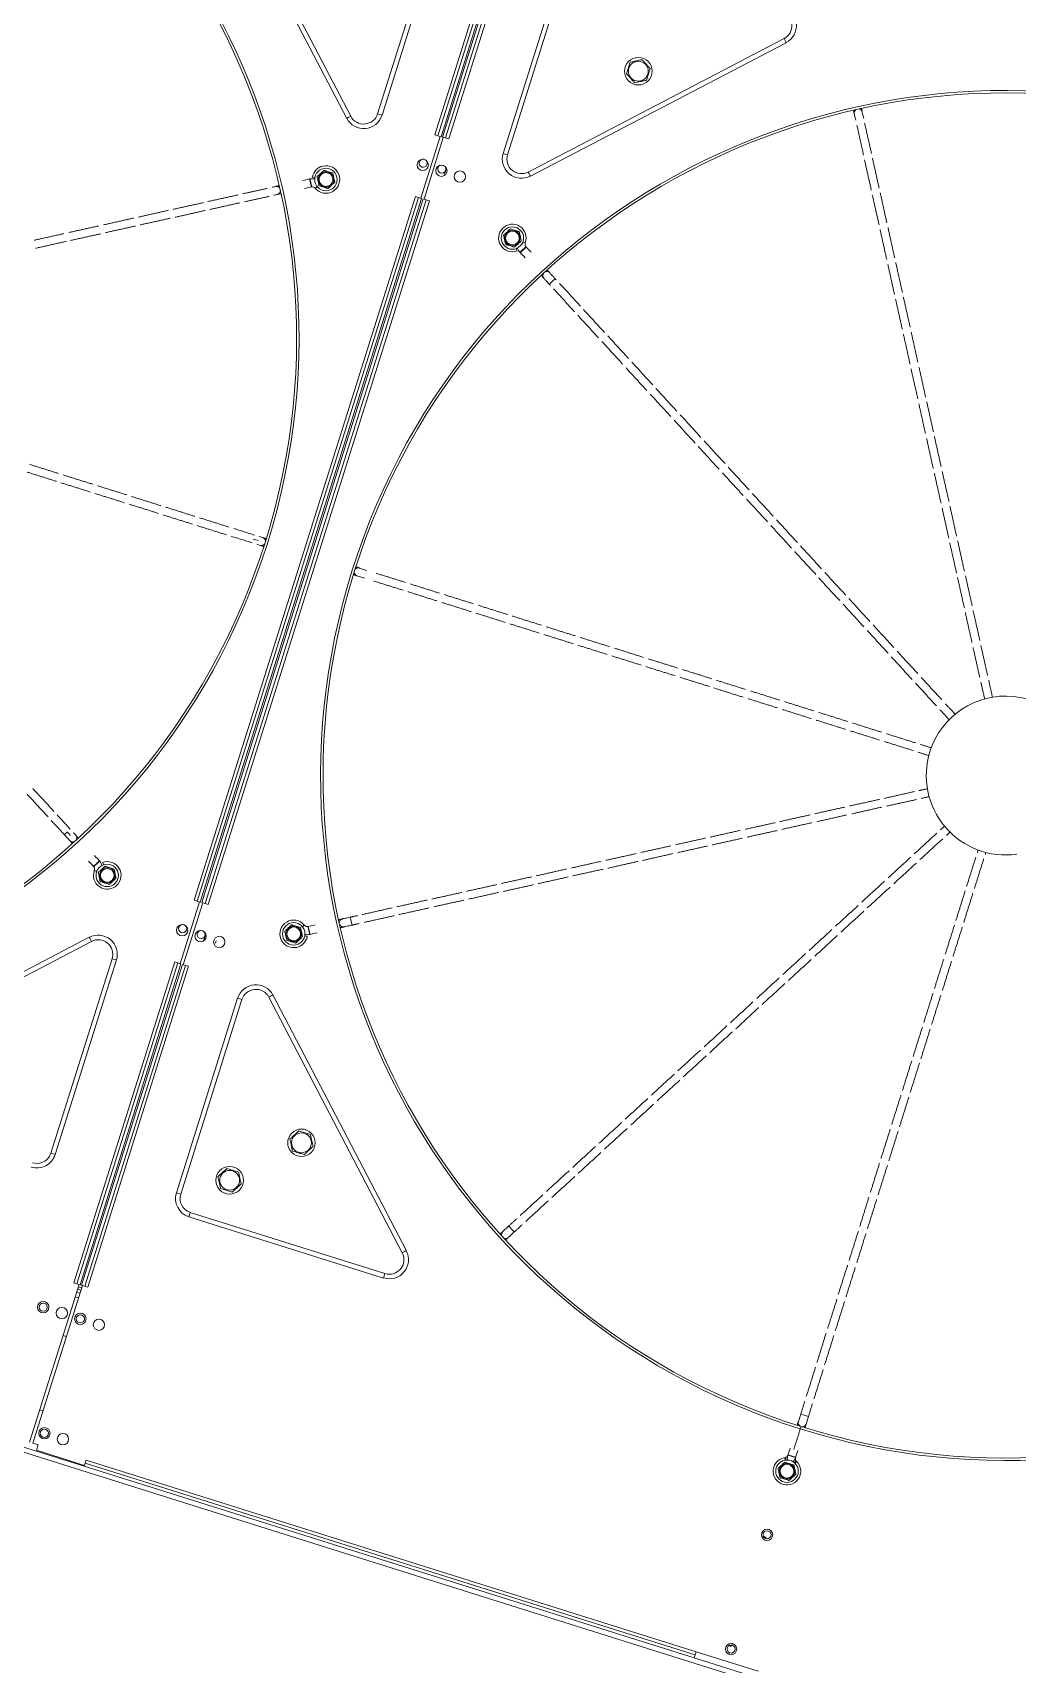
# Model space of a CAD drawing. Header units: metres. Extents: x -17822 to 152406, y -4219 to 19791.
# Drawn here: x 116943.5 to 117004.2, y 6315.5 to 6416.1 of the extents above; entities that cross this region are included whole.
import ezdxf

# ---------------------------------------------------------------- set-up
doc = ezdxf.new("R2010")
doc.units = ezdxf.units.M
doc.header["$LTSCALE"] = 100
doc.header["$MEASUREMENT"] = 0
doc.layers.get('0').update_dxf_attribs({"color": 9, "lineweight": 9})
doc.layers.add('Chiller', color=32, linetype='Continuous', lineweight=9)

# ---------------------------------------------------------------- blocks, each defined once
blk = doc.blocks.new('Chiller')
at = {"layer": 'Chiller', "linetype": 'Continuous'}
for p, q in [((361.25, -2.08), (354.97, -22.07)), ((361.44, -2.14), (355.16, -22.13)), ((361.63, -2.2), (355.35, -22.19)), ((355.44, -22.22), (361.73, -2.23)), ((355.63, -22.27), (361.92, -2.29)), ((355.83, -22.33), (362.11, -2.35)), ((349.53, -21.06), (341.3, -5.28)), ((341.55, -5.15), (349.78, -20.93)), ((351.44, -20.78), (355.21, -8.78)), ((355.48, -8.86), (351.71, -20.87)), ((359.18, -23.22), (362.96, -11.21)), ((359.45, -23.3), (363.23, -11.3)), ((376.51, -16.14), (360.73, -24.37)), ((376.64, -16.39), (360.86, -24.62)), ((351.44, -20.78), (351.71, -20.87)), ((354.97, -22.07), (355.16, -22.13)), ((355.16, -22.13), (355.35, -22.19)), ((73.81, -22.94), (587.43, -184.4)), ((354.1, -25.98), (355.3, -22.17)), ((354.3, -26.05), (355.49, -22.23)), ((355.63, -22.27), (355.44, -22.22)), ((355.83, -22.33), (355.63, -22.27)), ((355.64, -24.27), (355.68, -24.13)), ((359.45, -23.3), (359.18, -23.22)), ((355.53, -24.6), (355.64, -24.27)), ((353.77, -25.88), (340.12, -69.29)), ((353.96, -25.94), (340.31, -69.35)), ((354.15, -26), (340.5, -69.41)), ((340.6, -69.44), (354.24, -26.03)), ((340.79, -69.5), (354.44, -26.09)), ((340.98, -69.56), (354.63, -26.15)), ((347.6, -25.37), (347.72, -25.27)), ((353.96, -25.94), (353.77, -25.88)), ((353.96, -25.94), (354.15, -26)), ((354.44, -26.09), (354.24, -26.03)), ((354.44, -26.09), (354.63, -26.15)), ((343.92, -47.05), (343.77, -47.01)), ((343.92, -47.05), (344.06, -47.1)), ((344.13, -46.86), (344.35, -46.92)), ((344.2, -47.4), (343.98, -47.33)), ((350.63, -49.42), (350.16, -49.28)), ((350.31, -48.8), (350.78, -48.95)), ((339.25, -73.21), (340.45, -69.39)), ((339.45, -73.27), (340.65, -69.45)), ((340.12, -69.29), (340.31, -69.35)), ((340.31, -69.35), (340.5, -69.41)), ((340.79, -69.5), (340.6, -69.44)), ((340.98, -69.56), (340.79, -69.5)), ((340.79, -71.49), (340.84, -71.35)), ((317.87, -79.81), (333.65, -71.58)), ((318, -80.06), (333.78, -71.83)), ((340.69, -71.82), (340.79, -71.49)), ((341.48, -71.8), (341.43, -71.95)), ((335.06, -72.9), (331.28, -84.9)), ((335.33, -72.98), (331.55, -84.99)), ((338.92, -73.1), (332.7, -92.9)), ((339.11, -73.16), (332.89, -92.96)), ((339.3, -73.22), (333.08, -93.02)), ((333.18, -93.05), (339.4, -73.25)), ((333.37, -93.11), (339.59, -73.31)), ((333.56, -93.17), (339.78, -73.37)), ((335.06, -72.9), (335.33, -72.98)), ((339.11, -73.16), (338.92, -73.1)), ((339.11, -73.16), (339.3, -73.22)), ((339.4, -73.25), (339.59, -73.31)), ((339.59, -73.31), (339.78, -73.37)), ((339.03, -87.34), (342.8, -75.33)), ((343.07, -75.42), (339.3, -87.42)), ((343.07, -75.42), (342.8, -75.33)), ((352.96, -91.05), (344.73, -75.27)), ((344.98, -75.14), (353.21, -90.92)), ((331.28, -84.9), (331.55, -84.99)), ((339.3, -87.42), (339.03, -87.34)), ((339.8, -88.82), (339.88, -88.55)), ((339.88, -88.55), (351.89, -92.33)), ((351.81, -92.6), (339.8, -88.82)), ((351.81, -92.6), (351.89, -92.33)), ((329.97, -102.73), (333.03, -93)), ((330.17, -102.79), (333.23, -93.06)), ((332.7, -92.9), (332.89, -92.96)), ((332.88, -93.48), (333.08, -93.54)), ((332.89, -92.96), (333.08, -93.02)), ((333.14, -93.35), (332.94, -93.29)), ((333.18, -93.21), (332.99, -93.14)), ((333.18, -93.05), (333.08, -93.02)), ((333.37, -93.11), (333.18, -93.05)), ((333.56, -93.17), (333.37, -93.11)), ((332.79, -93.76), (332.99, -93.83)), ((332.04, -96.15), (332.24, -96.21)), ((330.6, -100.73), (330.8, -100.79)), ((377.39, -101.46), (377.54, -100.99)), ((377.54, -100.99), (378.02, -101.14)), ((378.02, -101.14), (377.87, -101.61)), ((326.56, -102.08), (333.34, -104.21)), ((377.28, -102.64), (377.24, -102.78)), ((377.28, -102.64), (377.29, -102.6)), ((377.34, -102.46), (377.29, -102.6)), ((377.34, -102.46), (377.35, -102.41)), ((377.4, -102.27), (377.35, -102.41)), ((377.4, -102.27), (377.41, -102.23)), ((377.45, -102.09), (377.41, -102.23)), ((377.45, -102.09), (377.47, -102.04)), ((377.51, -101.9), (377.47, -102.04)), ((377.51, -101.9), (377.56, -101.76)), ((330.5, -102.9), (330.17, -102.79)), ((330.4, -103.23), (330.5, -102.9)), ((330.4, -103.23), (333.35, -104.16)), ((376.88, -103.09), (376.74, -103.53)), ((376.74, -103.53), (376.88, -103.09)), ((377.22, -103.66), (376.74, -103.51)), ((376.74, -103.51), (377.22, -103.66)), ((377.21, -103.68), (376.74, -103.53)), ((376.74, -103.53), (377.21, -103.68)), ((377.16, -103.02), (377.11, -103.17)), ((377.16, -103.02), (377.18, -102.97)), ((377.22, -102.83), (377.18, -102.97)), ((377.21, -103.68), (377.35, -103.24)), ((377.35, -103.24), (377.21, -103.68)), ((377.22, -102.83), (377.24, -102.78)), ((333.34, -104.21), (333.4, -104.02)), ((370.97, -116.04), (333.34, -104.21)), ((333.46, -103.83), (333.4, -104.02)), ((371.03, -115.85), (333.4, -104.02)), ((333.46, -103.83), (371.09, -115.66)), ((371.09, -115.66), (371.03, -115.85)), ((374.91, -116.86), (371.09, -115.66)), ((370.97, -116.04), (371.03, -115.85)), ((370.97, -116.04), (374.79, -117.24))]:
    blk.add_line(p, q, dxfattribs=at)
at = {"layer": 'Chiller', "linetype": 'Continuous', "flags": 128}
for points in [[(376.64, -16.39), (376.63, -16.37), (376.62, -16.35), (376.6, -16.32), (376.59, -16.29), (376.57, -16.26), (376.55, -16.22), (376.53, -16.18), (376.51, -16.14)], [(349.78, -20.93), (349.74, -20.95), (349.7, -20.97), (349.66, -20.99), (349.63, -21.01), (349.6, -21.03), (349.57, -21.04), (349.55, -21.05), (349.53, -21.06)], [(380.93, -21.18), (380.93, -21.17), (380.91, -21.09), (380.89, -21.01), (380.88, -20.94), (380.86, -20.88), (380.85, -20.84), (380.85, -20.8), (380.84, -20.78)], [(381.33, -20.67), (381.33, -20.69), (381.34, -20.73), (381.35, -20.78), (381.37, -20.84), (381.38, -20.91), (381.4, -20.98), (381.42, -21.06), (381.42, -21.07)], [(346.81, -24.89), (346.92, -24.87), (347.09, -24.83), (347.26, -24.79)], [(347.35, -25.28), (347.34, -25.27), (347.33, -25.21), (347.31, -25.13), (347.29, -25.04), (347.27, -24.95), (347.26, -24.87), (347.24, -24.82), (347.24, -24.8)], [(347.37, -25.28), (347.36, -25.26), (347.35, -25.21), (347.33, -25.13), (347.31, -25.04), (347.29, -24.94), (347.27, -24.86), (347.26, -24.81), (347.26, -24.79), (347.26, -24.79)], [(347.41, -24.67), (347.43, -24.68), (347.49, -24.69), (347.57, -24.7), (347.57, -24.7)], [(360.73, -24.37), (360.75, -24.41), (360.77, -24.45), (360.79, -24.49), (360.81, -24.52), (360.82, -24.56), (360.84, -24.58), (360.85, -24.6), (360.86, -24.62)], [(344.93, -25.31), (344.97, -25.3), (345.03, -25.29), (345.08, -25.28), (345.11, -25.27), (345.13, -25.27)], [(345.24, -25.75), (345.22, -25.76), (345.18, -25.77), (345.14, -25.78), (345.07, -25.79), (345.03, -25.8)], [(347.37, -25.28), (347.2, -25.32), (347.03, -25.36), (346.92, -25.38)], [(360.59, -28.98), (360.57, -29), (360.53, -29.03), (360.47, -29.09), (360.4, -29.15), (360.33, -29.22), (360.27, -29.27), (360.23, -29.31), (360.22, -29.32), (360.22, -29.32)], [(360.6, -29), (360.59, -29.01), (360.55, -29.05), (360.49, -29.1), (360.42, -29.17), (360.35, -29.23), (360.29, -29.29), (360.25, -29.32), (360.23, -29.33), (360.23, -29.33)], [(360.55, -28.74), (360.53, -28.73), (360.48, -28.71), (360.41, -28.69), (360.4, -28.69)], [(360.59, -28.98), (360.7, -29.11), (360.82, -29.23), (360.9, -29.32)], [(360.53, -29.66), (360.45, -29.57), (360.34, -29.45), (360.22, -29.32)], [(362.02, -31.29), (361.96, -31.22), (361.91, -31.16), (361.85, -31.1), (361.81, -31.05), (361.76, -31.01), (361.73, -30.97), (361.71, -30.94), (361.69, -30.92)], [(362.39, -30.95), (362.38, -30.96), (362.34, -31), (362.28, -31.05), (362.21, -31.12), (362.14, -31.18), (362.08, -31.24), (362.04, -31.27), (362.02, -31.29), (362.02, -31.29)], [(362.06, -30.59), (362.07, -30.6), (362.1, -30.63), (362.13, -30.67), (362.17, -30.71), (362.22, -30.77), (362.28, -30.82), (362.33, -30.89), (362.39, -30.95)], [(332.12, -65.25), (332.13, -65.24), (332.17, -65.2), (332.23, -65.15), (332.3, -65.08)], [(332.45, -65.61), (332.43, -65.6), (332.41, -65.57), (332.38, -65.53), (332.33, -65.49), (332.29, -65.44), (332.23, -65.38), (332.18, -65.32), (332.12, -65.25)], [(332.39, -65.18), (332.35, -65.14), (332.32, -65.1), (332.29, -65.08), (332.29, -65.07)], [(332.49, -65.29), (332.48, -65.28), (332.46, -65.26), (332.43, -65.22), (332.39, -65.18)], [(332.67, -65.12), (332.7, -65.15), (332.74, -65.2), (332.78, -65.23), (332.8, -65.26), (332.82, -65.28)], [(333.92, -67.22), (333.8, -67.09), (333.69, -66.97), (333.61, -66.88)], [(333.91, -67.2), (333.92, -67.19), (333.96, -67.15), (334.02, -67.1), (334.09, -67.04), (334.16, -66.97), (334.22, -66.92), (334.26, -66.88), (334.28, -66.87)], [(333.92, -67.22), (333.94, -67.21), (333.98, -67.17), (334.04, -67.11), (334.11, -67.05), (334.18, -66.98), (334.24, -66.93), (334.28, -66.89), (334.29, -66.88), (334.29, -66.88)], [(333.98, -66.54), (334.06, -66.63), (334.17, -66.75), (334.29, -66.88)], [(334.47, -66.96), (334.48, -66.97), (334.5, -67.03), (334.52, -67.1), (334.52, -67.1)], [(333.96, -67.46), (333.98, -67.47), (334.03, -67.49), (334.1, -67.51), (334.11, -67.52)], [(349.27, -70.45), (349.29, -70.44), (349.32, -70.43), (349.37, -70.42), (349.43, -70.41), (349.5, -70.39), (349.58, -70.38), (349.66, -70.36), (349.75, -70.34)], [(349.75, -70.34), (349.75, -70.36), (349.76, -70.41), (349.78, -70.49), (349.8, -70.58), (349.82, -70.68), (349.84, -70.76), (349.85, -70.81), (349.86, -70.83), (349.86, -70.83)], [(347.14, -70.92), (347.31, -70.88), (347.48, -70.85), (347.59, -70.82)], [(347.14, -70.92), (347.15, -70.94), (347.16, -70.99), (347.18, -71.07), (347.2, -71.16), (347.22, -71.26), (347.23, -71.34), (347.25, -71.39), (347.25, -71.41), (347.25, -71.41)], [(347.16, -70.92), (347.16, -70.93), (347.18, -70.99), (347.19, -71.07), (347.21, -71.16), (347.24, -71.25), (347.25, -71.33), (347.26, -71.39), (347.27, -71.4)], [(347.7, -71.31), (347.58, -71.33), (347.42, -71.37), (347.25, -71.41)], [(349.86, -70.83), (349.77, -70.85), (349.69, -70.87), (349.61, -70.88), (349.54, -70.9), (349.48, -70.91), (349.43, -70.92), (349.4, -70.93), (349.38, -70.94)], [(333.78, -71.83), (333.76, -71.79), (333.74, -71.75), (333.72, -71.71), (333.7, -71.68), (333.69, -71.65), (333.67, -71.62), (333.66, -71.6), (333.65, -71.58)], [(347.09, -71.53), (347.08, -71.52), (347.02, -71.51), (346.94, -71.5), (346.94, -71.5)], [(344.73, -75.27), (344.77, -75.25), (344.81, -75.23), (344.84, -75.21), (344.88, -75.19), (344.91, -75.17), (344.94, -75.16), (344.96, -75.15), (344.98, -75.14)], [(359.17, -89.73), (359.18, -89.71), (359.21, -89.69), (359.25, -89.65), (359.29, -89.61), (359.35, -89.56), (359.4, -89.51), (359.47, -89.45), (359.53, -89.39)], [(359.87, -89.76), (359.85, -89.75), (359.82, -89.71), (359.76, -89.65), (359.7, -89.58), (359.63, -89.51), (359.58, -89.45), (359.54, -89.41), (359.53, -89.39), (359.53, -89.39)], [(359.87, -89.76), (359.8, -89.82), (359.74, -89.88), (359.68, -89.93), (359.63, -89.98), (359.59, -90.02), (359.55, -90.05), (359.52, -90.08), (359.5, -90.09)], [(353.21, -90.92), (353.19, -90.93), (353.17, -90.94), (353.14, -90.95), (353.11, -90.97), (353.08, -90.99), (353.04, -91.01), (353, -91.03), (352.96, -91.05)], [(376.55, -103.69), (376.55, -103.7), (376.56, -103.76), (376.57, -103.84), (376.57, -103.84)]]:
    blk.add_lwpolyline(points, dxfattribs=at)
at = {"layer": 'Chiller', "linetype": 'Continuous'}
for centre, radius in [((367.52, -18.15), 0.85), ((367.52, -18.15), 0.612), ((348.25, -24.83), 0.693), ((354.22, -23.93), 0.35), ((355.37, -24.29), 0.35), ((355.4, -24.19), 0.25), ((348.25, -24.83), 0.477), ((348.25, -24.83), 0.425), ((356.51, -24.65), 0.35), ((356.51, -24.65), 0.35), ((359.75, -28.44), 0.693), ((359.75, -28.44), 0.477), ((359.75, -28.44), 0.425), ((334.76, -67.76), 0.693), ((334.76, -67.76), 0.477), ((334.76, -67.76), 0.425), ((339.38, -71.15), 0.35), ((339.41, -71.05), 0.25), ((340.52, -71.51), 0.35), ((340.55, -71.41), 0.25), ((346.26, -71.37), 0.693), ((346.26, -71.37), 0.477), ((346.26, -71.37), 0.425), ((341.67, -71.87), 0.35), ((341.67, -71.87), 0.35), ((346.74, -84.26), 0.85), ((346.74, -84.26), 0.612), ((342.31, -86.57), 0.85), ((342.31, -86.57), 0.612), ((330.81, -94.4), 0.35), ((330.81, -94.4), 0.25), ((331.96, -94.76), 0.35), ((333.1, -95.12), 0.35), ((333.1, -95.12), 0.25), ((334.25, -95.48), 0.35), ((330.88, -102.18), 0.35), ((330.88, -102.18), 0.25), ((332.03, -102.54), 0.35), ((376.69, -104.52), 0.693), ((376.69, -104.52), 0.693), ((376.69, -104.52), 0.477), ((376.69, -104.52), 0.477), ((376.69, -104.52), 0.425), ((376.69, -104.52), 0.425), ((375.46, -108.44), 0.35), ((375.46, -108.44), 0.25), ((373.24, -115.49), 0.35), ((373.24, -115.49), 0.25)]:
    blk.add_circle(centre, radius, dxfattribs=at)
for centre, radius, start, end in [((304.33, -34.61), 42.25, 252.5493, 72.5493), ((304.33, -34.61), 42.1, 252.5493, 72.5493), ((376.09, -15.34), 0.9, 297.5493, 72.5493), ((376.09, -15.34), 1.18, 297.5493, 72.5493), ((390.18, -61.6), 42.25, 72.5493, 252.5493), ((390.18, -61.6), 42.1, 72.5493, 252.5493), ((350.58, -20.51), 1.18, 207.5493, 342.5493), ((350.58, -20.51), 0.9, 207.5493, 342.5493), ((381.08, -20.72), 0.246, 124.7111, 192.3423), ((381.09, -20.72), 0.246, 12.7828, 80.372), ((390.18, -61.6), 42.25, 252.5493, 72.5493), ((390.18, -61.6), 42.1, 252.5493, 72.5493), ((348.25, -24.83), 0.85, 102.5493, 169.5849), ((348.25, -24.83), 0.85, 219.5849, 102.5493), ((354.25, -23.83), 0.25, 162.5493, 65.7516), ((354.25, -23.83), 0.25, 79.3456, 162.5493), ((360.31, -23.57), 1.18, 162.5493, 297.5493), ((360.31, -23.57), 0.9, 162.5493, 297.5493), ((347.4, -25.53), 0.75, 78.0285, 102.5493), ((345.19, -25.51), 0.247, 27.1522, 102.1873), ((345.19, -25.51), 0.247, 282.9019, 357.96), ((347.4, -25.53), 0.25, 39.5849, 102.5493), ((359.75, -28.44), 0.85, 339.5849, 289.5849), ((291.82, -53.43), 72.38, 19.5208, 19.6451), ((360.78, -28.83), 0.75, 198.0321, 222.5493), ((360.78, -28.83), 0.25, 159.5849, 222.5493), ((361.87, -30.76), 0.247, 147.1283, 222.2069), ((361.88, -30.75), 0.247, 42.8921, 117.9654), ((344.27, -47.16), 0.246, 4.7137, 72.3284), ((344.27, -47.17), 0.246, 252.7701, 320.3849), ((350.24, -49.04), 0.246, 184.7216, 252.3205), ((350.24, -49.03), 0.246, 72.778, 140.3769), ((390.18, -61.6), 4.9, 288.3885, 162.5493), ((390.18, -61.6), 4.9, 162.5493, 277.9493), ((332.63, -65.44), 0.247, 327.1381, 42.1975), ((332.63, -65.45), 0.247, 222.9096, 297.9468), ((334.76, -67.76), 0.85, 159.5849, 109.5849), ((333.72, -67.37), 0.25, 339.5849, 42.5493), ((333.72, -67.37), 0.75, 18.0321, 42.5493), ((349.32, -70.69), 0.247, 102.8908, 177.9707), ((334.2, -72.63), 1.18, 342.5493, 117.5493), ((346.26, -71.37), 0.85, 39.5849, 282.5493), ((307.53, -23.33), 61.71, 309.52, 309.6658), ((347.11, -70.67), 0.25, 219.5849, 282.5493), ((347.11, -70.67), 0.75, 258.0292, 282.5493), ((349.32, -70.69), 0.247, 207.1326, 282.208), ((334.2, -72.63), 0.9, 342.5493, 117.5493), ((346.26, -71.37), 0.85, 282.5493, 349.5849), ((343.93, -75.69), 1.18, 27.5493, 162.5493), ((343.93, -75.69), 0.9, 27.5493, 162.5493), ((330.42, -84.63), 1.18, 252.5493, 342.5493), ((330.42, -84.63), 0.9, 252.5493, 342.5493), ((340.15, -87.69), 1.18, 162.5493, 252.5493), ((340.15, -87.69), 0.9, 162.5493, 252.5493), ((359.33, -89.91), 0.246, 132.7563, 200.3874), ((359.34, -89.91), 0.246, 244.7246, 312.3176), ((352.16, -91.47), 1.18, 252.5493, 27.5493), ((352.16, -91.47), 0.9, 252.5493, 27.5493), ((377.63, -101.53), 0.247, 162.9068, 237.9515), ((377.63, -101.53), 0.247, 267.1589, 342.1799), ((376.69, -104.52), 0.85, 95.5136, 162.5493), ((376.51, -103.44), 0.25, 279.5849, 342.5493), ((425.93, -98.99), 49.55, 185.4289, 185.6104), ((377.46, -103.74), 0.75, 162.5493, 187.0634), ((376.51, -103.44), 0.75, 318.0278, 342.5493), ((377.46, -103.74), 0.25, 162.5493, 225.5136), ((376.69, -104.52), 0.85, 162.5493, 45.5136), ((339.47, -71.81), 49.55, 319.4881, 319.6696), ((413.91, -139.99), 51.4, 135.4356, 135.6106), ((375.12, -108.85), 0.35, 28.9428, 72.5528), ((373.2, -114.96), 0.35, 252.5488, 296.1526)]:
    blk.add_arc(centre, radius, start, end, dxfattribs=at)
for points, knots in [([(366.79, -18.31), (366.81, -18.23), (366.88, -18.02), (366.96, -17.78), (367, -17.63), (367.01, -17.6)], [0, 0, 0, 0, 0.36368, 0.867857, 1, 1, 1, 1]), ([(367.01, -17.6), (367.08, -17.58), (367.2, -17.56), (367.45, -17.5), (367.63, -17.46), (367.75, -17.44)], [0, 0, 0, 0, 0.264847, 0.53549, 1, 1, 1, 1]), ([(367.75, -17.44), (367.79, -17.48), (367.88, -17.58), (368.05, -17.77), (368.17, -17.9), (368.25, -17.99)], [0, 0, 0, 0, 0.264861, 0.535465, 1, 1, 1, 1]), ([(368.25, -17.99), (368.24, -18.02), (368.2, -18.17), (368.12, -18.41), (368.05, -18.62), (368.03, -18.7)], [0, 0, 0, 0, 0.132143, 0.63632, 1, 1, 1, 1]), ([(367.3, -18.87), (367.25, -18.82), (367.16, -18.72), (366.99, -18.53), (366.87, -18.4), (366.79, -18.31)], [0, 0, 0, 0, 0.264847, 0.53549, 1, 1, 1, 1]), ([(368.03, -18.7), (367.96, -18.72), (367.84, -18.75), (367.59, -18.8), (367.41, -18.84), (367.3, -18.87)], [0, 0, 0, 0, 0.264861, 0.535465, 1, 1, 1, 1]), ([(348.12, -24.26), (348.11, -24.28), (348.07, -24.32), (347.99, -24.39), (347.89, -24.48), (347.79, -24.58), (347.72, -24.63), (347.7, -24.65)], [0, 0, 0, 0, 0.111314, 0.32527, 0.540883, 0.820939, 1, 1, 1, 1]), ([(347.7, -24.65), (347.7, -24.67), (347.72, -24.73), (347.74, -24.84), (347.77, -24.97), (347.8, -25.1), (347.82, -25.19), (347.82, -25.22)], [0, 0, 0, 0, 0.111314, 0.32527, 0.540888, 0.820939, 1, 1, 1, 1]), ([(348.68, -24.44), (348.67, -24.43), (348.63, -24.42), (348.53, -24.39), (348.38, -24.34), (348.24, -24.3), (348.15, -24.27), (348.13, -24.27), (348.12, -24.26)], [0, 0, 0, 0, 0.0615681, 0.2437281, 0.5002132, 0.8697422, 0.9815728, 1, 1, 1, 1]), ([(348.38, -25.39), (348.39, -25.38), (348.43, -25.34), (348.51, -25.27), (348.61, -25.17), (348.71, -25.08), (348.78, -25.02), (348.8, -25)], [0, 0, 0, 0, 0.111318, 0.32527, 0.540888, 0.820939, 1, 1, 1, 1]), ([(348.8, -25), (348.8, -24.98), (348.78, -24.93), (348.76, -24.82), (348.73, -24.68), (348.7, -24.55), (348.68, -24.47), (348.68, -24.44)], [0, 0, 0, 0, 0.111318, 0.325274, 0.540888, 0.820939, 1, 1, 1, 1]), ([(347.82, -25.22), (347.84, -25.22), (347.88, -25.23), (347.97, -25.26), (348.12, -25.31), (348.26, -25.36), (348.35, -25.38), (348.37, -25.39), (348.38, -25.39)], [0, 0, 0, 0, 0.0615681, 0.2437281, 0.5002132, 0.8697422, 0.9815728, 1, 1, 1, 1]), ([(359.63, -27.88), (359.61, -27.89), (359.57, -27.93), (359.49, -28.01), (359.39, -28.1), (359.29, -28.19), (359.23, -28.25), (359.2, -28.27)], [0, 0, 0, 0, 0.111314, 0.32527, 0.540883, 0.820939, 1, 1, 1, 1]), ([(360.18, -28.05), (360.16, -28.05), (360.1, -28.03), (360, -28), (359.87, -27.96), (359.74, -27.92), (359.66, -27.89), (359.63, -27.88)], [0, 0, 0, 0, 0.111362, 0.325305, 0.54091, 0.820973, 1, 1, 1, 1]), ([(360.3, -28.62), (360.3, -28.61), (360.29, -28.57), (360.27, -28.47), (360.24, -28.31), (360.2, -28.17), (360.18, -28.08), (360.18, -28.06), (360.18, -28.05)], [0, 0, 0, 0, 0.061569, 0.2437139, 0.5002141, 0.8697384, 0.9815609, 1, 1, 1, 1]), ([(359.2, -28.27), (359.2, -28.28), (359.21, -28.32), (359.24, -28.42), (359.27, -28.57), (359.3, -28.72), (359.32, -28.81), (359.33, -28.83), (359.33, -28.83)], [0, 0, 0, 0, 0.061533, 0.243717, 0.500216, 0.869735, 0.981561, 1, 1, 1, 1]), ([(359.33, -28.83), (359.35, -28.84), (359.4, -28.86), (359.51, -28.89), (359.64, -28.93), (359.77, -28.97), (359.85, -29), (359.88, -29.01)], [0, 0, 0, 0, 0.1112877, 0.3252305, 0.5408352, 0.8208977, 1, 1, 1, 1]), ([(359.88, -29.01), (359.89, -28.99), (359.94, -28.95), (360.02, -28.88), (360.12, -28.79), (360.22, -28.7), (360.28, -28.64), (360.3, -28.62)], [0, 0, 0, 0, 0.1113186, 0.3252305, 0.5408487, 0.8209009, 1, 1, 1, 1]), ([(334.63, -67.19), (334.62, -67.21), (334.57, -67.25), (334.49, -67.32), (334.39, -67.41), (334.29, -67.5), (334.23, -67.56), (334.2, -67.58)], [0, 0, 0, 0, 0.111318, 0.325274, 0.540888, 0.820939, 1, 1, 1, 1]), ([(335.18, -67.37), (335.16, -67.36), (335.11, -67.34), (335, -67.31), (334.87, -67.27), (334.74, -67.23), (334.66, -67.2), (334.63, -67.19)], [0, 0, 0, 0, 0.111362, 0.325227, 0.540913, 0.820897, 1, 1, 1, 1]), ([(335.31, -67.93), (335.3, -67.92), (335.29, -67.88), (335.27, -67.78), (335.24, -67.63), (335.21, -67.48), (335.19, -67.39), (335.18, -67.37), (335.18, -67.37)], [0, 0, 0, 0, 0.061533, 0.243712, 0.500216, 0.869735, 0.981557, 1, 1, 1, 1]), ([(334.2, -67.58), (334.21, -67.59), (334.22, -67.64), (334.24, -67.73), (334.27, -67.89), (334.3, -68.03), (334.32, -68.12), (334.33, -68.14), (334.33, -68.15)], [0, 0, 0, 0, 0.061533, 0.243712, 0.500216, 0.869734, 0.981565, 1, 1, 1, 1]), ([(334.33, -68.15), (334.35, -68.15), (334.4, -68.17), (334.51, -68.2), (334.64, -68.24), (334.77, -68.29), (334.85, -68.31), (334.88, -68.32)], [0, 0, 0, 0, 0.1112877, 0.3252305, 0.5408352, 0.8208977, 1, 1, 1, 1]), ([(334.88, -68.32), (334.9, -68.31), (334.94, -68.27), (335.02, -68.19), (335.12, -68.1), (335.22, -68.01), (335.28, -67.95), (335.31, -67.93)], [0, 0, 0, 0, 0.111318, 0.325265, 0.540888, 0.820939, 1, 1, 1, 1]), ([(346.13, -70.81), (346.12, -70.82), (346.08, -70.86), (346, -70.94), (345.89, -71.03), (345.79, -71.12), (345.73, -71.18), (345.71, -71.2)], [0, 0, 0, 0, 0.111318, 0.325274, 0.540888, 0.820939, 1, 1, 1, 1]), ([(345.71, -71.2), (345.71, -71.22), (345.72, -71.28), (345.75, -71.38), (345.78, -71.52), (345.81, -71.65), (345.83, -71.73), (345.83, -71.76)], [0, 0, 0, 0, 0.111319, 0.325235, 0.540889, 0.820901, 1, 1, 1, 1]), ([(346.68, -70.98), (346.67, -70.98), (346.63, -70.97), (346.54, -70.94), (346.39, -70.89), (346.25, -70.85), (346.16, -70.82), (346.14, -70.81), (346.13, -70.81)], [0, 0, 0, 0, 0.0615681, 0.2437281, 0.5002132, 0.8697422, 0.9815728, 1, 1, 1, 1]), ([(346.81, -71.55), (346.8, -71.53), (346.79, -71.47), (346.77, -71.36), (346.74, -71.23), (346.71, -71.1), (346.69, -71.01), (346.68, -70.98)], [0, 0, 0, 0, 0.111356, 0.325272, 0.540886, 0.820939, 1, 1, 1, 1]), ([(345.83, -71.76), (345.84, -71.77), (345.88, -71.78), (345.98, -71.81), (346.13, -71.86), (346.27, -71.9), (346.36, -71.93), (346.38, -71.94), (346.38, -71.94)], [0, 0, 0, 0, 0.061496, 0.243656, 0.500221, 0.869749, 0.981504, 1, 1, 1, 1]), ([(346.38, -71.94), (346.4, -71.92), (346.44, -71.88), (346.52, -71.81), (346.62, -71.72), (346.72, -71.63), (346.78, -71.57), (346.81, -71.55)], [0, 0, 0, 0, 0.111319, 0.325226, 0.540849, 0.820901, 1, 1, 1, 1]), ([(346.02, -84.03), (346.07, -83.99), (346.17, -83.9), (346.36, -83.73), (346.49, -83.6), (346.58, -83.53)], [0, 0, 0, 0, 0.264878, 0.535454, 1, 1, 1, 1]), ([(346.58, -83.53), (346.61, -83.54), (346.76, -83.58), (347, -83.66), (347.21, -83.72), (347.29, -83.75)], [0, 0, 0, 0, 0.1321493, 0.636286, 1, 1, 1, 1]), ([(346.19, -84.77), (346.17, -84.7), (346.14, -84.57), (346.09, -84.32), (346.05, -84.15), (346.02, -84.03)], [0, 0, 0, 0, 0.264878, 0.535454, 1, 1, 1, 1]), ([(347.46, -84.48), (347.41, -84.53), (347.31, -84.62), (347.12, -84.79), (346.99, -84.91), (346.9, -84.99)], [0, 0, 0, 0, 0.264862, 0.535477, 1, 1, 1, 1]), ([(347.29, -83.75), (347.31, -83.81), (347.33, -83.94), (347.39, -84.19), (347.43, -84.37), (347.46, -84.48)], [0, 0, 0, 0, 0.264862, 0.535477, 1, 1, 1, 1]), ([(346.9, -84.99), (346.82, -84.96), (346.61, -84.9), (346.37, -84.82), (346.22, -84.78), (346.19, -84.77)], [0, 0, 0, 0, 0.363714, 0.867851, 1, 1, 1, 1]), ([(341.59, -86.35), (341.64, -86.3), (341.73, -86.21), (341.92, -86.04), (342.06, -85.92), (342.14, -85.84)], [0, 0, 0, 0, 0.2648571, 0.5354742, 1, 1, 1, 1]), ([(341.75, -87.08), (341.74, -87.01), (341.71, -86.89), (341.65, -86.64), (341.62, -86.46), (341.59, -86.35)], [0, 0, 0, 0, 0.264855, 0.535471, 1, 1, 1, 1]), ([(342.14, -85.84), (342.23, -85.87), (342.43, -85.93), (342.68, -86.01), (342.83, -86.05), (342.86, -86.06)], [0, 0, 0, 0, 0.363714, 0.867851, 1, 1, 1, 1]), ([(342.86, -86.06), (342.87, -86.13), (342.9, -86.26), (342.96, -86.5), (343, -86.68), (343.02, -86.8)], [0, 0, 0, 0, 0.2648796, 0.5354574, 1, 1, 1, 1]), ([(342.47, -87.3), (342.44, -87.29), (342.29, -87.25), (342.04, -87.17), (341.84, -87.11), (341.75, -87.08)], [0, 0, 0, 0, 0.1321493, 0.636286, 1, 1, 1, 1]), ([(343.02, -86.8), (342.97, -86.84), (342.88, -86.93), (342.69, -87.1), (342.55, -87.23), (342.47, -87.3)], [0, 0, 0, 0, 0.264884, 0.53546, 1, 1, 1, 1]), ([(376.14, -104.35), (376.15, -104.34), (376.19, -104.3), (376.27, -104.23), (376.38, -104.13), (376.48, -104.04), (376.54, -103.98), (376.56, -103.96)], [0, 0, 0, 0, 0.111318, 0.325274, 0.540888, 0.820939, 1, 1, 1, 1]), ([(376.56, -103.96), (376.55, -103.97), (376.52, -104), (376.45, -104.06), (376.33, -104.17), (376.23, -104.27), (376.16, -104.33), (376.14, -104.35), (376.14, -104.35)], [0, 0, 0, 0, 0.061533, 0.243712, 0.500216, 0.869735, 0.981557, 1, 1, 1, 1]), ([(376.26, -104.91), (376.26, -104.9), (376.25, -104.86), (376.23, -104.77), (376.2, -104.61), (376.16, -104.47), (376.14, -104.38), (376.14, -104.35), (376.14, -104.35)], [0, 0, 0, 0, 0.061533, 0.243721, 0.500216, 0.869734, 0.981565, 1, 1, 1, 1]), ([(376.14, -104.35), (376.14, -104.37), (376.15, -104.43), (376.18, -104.53), (376.21, -104.67), (376.24, -104.8), (376.26, -104.88), (376.26, -104.91)], [0, 0, 0, 0, 0.111318, 0.325265, 0.540888, 0.820939, 1, 1, 1, 1]), ([(376.56, -103.96), (376.58, -103.97), (376.64, -103.98), (376.74, -104.02), (376.87, -104.06), (377, -104.1), (377.08, -104.12), (377.11, -104.13)], [0, 0, 0, 0, 0.1112877, 0.3252305, 0.5408352, 0.8208977, 1, 1, 1, 1]), ([(377.11, -104.13), (377.09, -104.13), (377.04, -104.11), (376.94, -104.08), (376.8, -104.04), (376.67, -104), (376.59, -103.97), (376.56, -103.96)], [0, 0, 0, 0, 0.111362, 0.325305, 0.54091, 0.820973, 1, 1, 1, 1]), ([(377.11, -104.13), (377.12, -104.14), (377.13, -104.19), (377.15, -104.28), (377.18, -104.44), (377.21, -104.58), (377.23, -104.67), (377.24, -104.69), (377.24, -104.7)], [0, 0, 0, 0, 0.061533, 0.243712, 0.500216, 0.869735, 0.981557, 1, 1, 1, 1]), ([(377.24, -104.7), (377.23, -104.68), (377.22, -104.62), (377.2, -104.52), (377.17, -104.38), (377.14, -104.25), (377.12, -104.17), (377.11, -104.13)], [0, 0, 0, 0, 0.111356, 0.325272, 0.540886, 0.820939, 1, 1, 1, 1]), ([(376.81, -105.09), (376.79, -105.08), (376.74, -105.06), (376.64, -105.03), (376.5, -104.99), (376.37, -104.95), (376.29, -104.92), (376.26, -104.91)], [0, 0, 0, 0, 0.111362, 0.325305, 0.54091, 0.820973, 1, 1, 1, 1]), ([(376.26, -104.91), (376.28, -104.92), (376.34, -104.94), (376.44, -104.97), (376.57, -105.01), (376.7, -105.05), (376.78, -105.08), (376.81, -105.09)], [0, 0, 0, 0, 0.1112877, 0.3252305, 0.5408352, 0.8208977, 1, 1, 1, 1]), ([(377.24, -104.7), (377.22, -104.71), (377.18, -104.75), (377.1, -104.82), (377, -104.92), (376.9, -105.01), (376.84, -105.07), (376.81, -105.09)], [0, 0, 0, 0, 0.111356, 0.325264, 0.540886, 0.820939, 1, 1, 1, 1]), ([(376.81, -105.09), (376.82, -105.08), (376.85, -105.05), (376.93, -104.98), (377.04, -104.88), (377.15, -104.78), (377.22, -104.71), (377.24, -104.7), (377.24, -104.7)], [0, 0, 0, 0, 0.061533, 0.243721, 0.500216, 0.869734, 0.981565, 1, 1, 1, 1])]:
    blk.add_open_spline(points, degree=3, knots=knots, dxfattribs=at)
for points in [[(380.84, -20.78), (380.79, -20.56)], [(381.28, -20.45), (381.33, -20.67)], [(381.41, -23.32), (381, -21.47)], [(381.48, -21.36), (381.9, -23.22)], [(381.89, -25.48), (381.47, -23.62)], [(381.96, -23.51), (382.37, -25.36)], [(340.97, -26.19), (342.83, -25.78)], [(343.13, -25.71), (344.63, -25.38)], [(344.74, -25.87), (343.24, -26.2)], [(345.13, -25.27), (345.36, -25.21)], [(345.47, -25.7), (345.24, -25.75)], [(382.37, -27.63), (381.95, -25.77)], [(382.44, -25.65), (382.85, -27.51)], [(336.69, -27.15), (338.54, -26.73)], [(338.83, -26.67), (340.69, -26.26)], [(340.8, -26.74), (338.95, -27.16)], [(342.94, -26.27), (341.09, -26.68)], [(330.25, -28.58), (332.09, -28.17)], [(332.39, -28.1), (334.24, -27.69)], [(334.36, -28.18), (332.5, -28.59)], [(334.53, -27.63), (336.39, -27.21)], [(336.5, -27.7), (334.65, -28.11)], [(338.65, -27.22), (336.79, -27.63)], [(382.84, -29.77), (382.43, -27.92)], [(382.92, -27.8), (383.33, -29.66)], [(332.22, -28.65), (330.35, -29.07)], [(383.32, -31.92), (382.91, -30.07)], [(383.4, -29.96), (383.81, -31.81)], [(361.69, -30.92), (361.53, -30.75)], [(361.9, -30.41), (362.06, -30.59)], [(362.39, -30.95), (362.45, -31.02)], [(362.09, -31.36), (362.02, -31.29)], [(363.58, -32.99), (362.29, -31.57)], [(362.66, -31.24), (363.95, -32.64)], [(383.87, -32.09), (384.29, -33.95)], [(365.06, -34.6), (363.78, -33.2)], [(364.14, -32.86), (365.43, -34.26)], [(383.8, -34.07), (383.39, -32.22)], [(366.55, -36.22), (365.27, -34.82)], [(365.64, -34.48), (366.92, -35.88)], [(384.28, -36.22), (383.87, -34.37)], [(384.35, -34.25), (384.76, -36.1)], [(367.12, -36.1), (368.41, -37.5)], [(368.04, -37.85), (366.76, -36.45)], [(384.76, -38.36), (384.34, -36.51)], [(384.83, -36.4), (385.24, -38.25)], [(369.53, -39.46), (368.25, -38.07)], [(368.6, -37.72), (369.89, -39.12)], [(385.23, -40.51), (384.82, -38.66)], [(385.31, -38.54), (385.72, -40.39)], [(371.02, -41.09), (369.73, -39.68)], [(370.1, -39.34), (371.38, -40.74)], [(371.58, -40.96), (372.87, -42.36)], [(385.71, -42.66), (385.3, -40.81)], [(385.78, -40.69), (386.2, -42.54)], [(372.5, -42.71), (371.22, -41.3)], [(331.62, -43.45), (329.81, -42.88)], [(329.96, -42.4), (331.76, -42.97)], [(332.05, -43.06), (333.87, -43.63)], [(373.99, -44.33), (372.71, -42.93)], [(373.07, -42.58), (374.35, -43.98)], [(386.19, -44.8), (385.78, -42.95)], [(386.26, -42.84), (386.68, -44.69)], [(333.72, -44.11), (331.9, -43.54)], [(335.82, -44.77), (334, -44.2)], [(334.15, -43.72), (335.97, -44.29)], [(374.56, -44.21), (375.84, -45.6)], [(337.92, -45.43), (336.11, -44.86)], [(336.25, -44.38), (338.06, -44.95)], [(338.35, -45.04), (340.16, -45.61)], [(375.48, -45.94), (374.2, -44.55)], [(386.67, -46.96), (386.26, -45.11)], [(386.74, -44.98), (387.15, -46.84)], [(340.01, -46.09), (338.2, -45.52)], [(342.11, -46.75), (340.3, -46.18)], [(340.45, -45.7), (342.27, -46.27)], [(376.97, -47.57), (375.69, -46.17)], [(376.05, -45.83), (377.33, -47.23)], [(343.7, -47.24), (342.4, -46.84)], [(342.56, -46.36), (343.85, -46.77)], [(344.35, -46.92), (344.56, -46.99)], [(387.15, -49.11), (386.73, -47.25)], [(387.22, -47.13), (387.63, -48.99)], [(344.41, -47.47), (344.2, -47.4)], [(378.46, -49.19), (377.17, -47.79)], [(377.53, -47.44), (378.82, -48.85)], [(350.16, -49.28), (349.95, -49.21)], [(350.1, -48.73), (350.31, -48.8)], [(351.34, -49.12), (353.16, -49.69)], [(379.02, -49.07), (380.31, -50.47)], [(387.7, -49.28), (388.11, -51.13)], [(353.01, -50.17), (351.2, -49.6)], [(355.1, -50.83), (353.3, -50.26)], [(353.45, -49.78), (355.25, -50.35)], [(379.94, -50.81), (378.65, -49.41)], [(387.63, -51.26), (387.21, -49.39)], [(357.21, -51.49), (355.39, -50.92)], [(355.54, -50.44), (357.36, -51.01)], [(357.64, -51.1), (359.46, -51.67)], [(381.43, -52.43), (380.15, -51.03)], [(380.51, -50.68), (381.79, -52.09)], [(359.31, -52.15), (357.5, -51.58)], [(361.4, -52.81), (359.59, -52.24)], [(359.74, -51.76), (361.55, -52.33)], [(382, -52.31), (383.28, -53.7)], [(388.1, -53.4), (387.69, -51.55)], [(388.17, -51.42), (388.59, -53.28)], [(363.51, -53.47), (361.69, -52.9)], [(361.83, -52.42), (363.64, -52.99)], [(363.93, -53.08), (365.75, -53.65)], [(382.92, -54.05), (381.64, -52.65)], [(365.6, -54.13), (363.79, -53.56)], [(367.7, -54.79), (365.89, -54.22)], [(366.04, -53.74), (367.84, -54.31)], [(384.41, -55.68), (383.12, -54.27)], [(383.48, -53.93), (384.77, -55.33)], [(388.58, -55.56), (388.17, -53.7)], [(388.65, -53.58), (389.06, -55.42)], [(369.8, -55.45), (367.98, -54.88)], [(368.13, -54.4), (369.95, -54.97)], [(370.23, -55.06), (372.05, -55.63)], [(371.9, -56.11), (370.09, -55.54)], [(373.99, -56.77), (372.18, -56.2)], [(372.33, -55.72), (374.14, -56.29)], [(385.91, -57.31), (384.62, -55.9)], [(384.97, -55.55), (386.25, -56.94)], [(388.88, -56.87), (388.65, -55.85)], [(389.13, -55.72), (389.36, -56.76)], [(376.1, -57.43), (374.29, -56.86)], [(374.43, -56.38), (376.24, -56.95)], [(376.53, -57.04), (378.34, -57.61)], [(386.46, -57.17), (387.06, -57.82)], [(378.19, -58.09), (376.39, -57.52)], [(380.3, -58.75), (378.48, -58.18)], [(378.63, -57.7), (380.44, -58.27)], [(380.72, -58.36), (382.53, -58.93)], [(386.69, -58.16), (386.11, -57.52)], [(382.4, -59.41), (380.58, -58.84)], [(382.82, -59.02), (384.63, -59.59)], [(384.5, -60.07), (382.69, -59.5)], [(385.44, -60.37), (384.79, -60.16)], [(384.92, -59.68), (385.59, -59.89)], [(330.18, -62.41), (331.47, -63.81)], [(331.11, -64.15), (329.82, -62.76)], [(380.55, -63.48), (382.4, -63.07)], [(382.69, -63.01), (384.55, -62.59)], [(384.68, -63.08), (382.83, -63.49)], [(384.83, -62.53), (385.35, -62.41)], [(385.46, -62.9), (384.98, -63.01)], [(332.12, -65.25), (331.31, -64.38)], [(331.67, -64.03), (332.47, -64.9)], [(376.25, -64.44), (378.11, -64.03)], [(378.4, -63.96), (380.25, -63.55)], [(380.38, -64.03), (378.53, -64.45)], [(382.53, -63.55), (380.68, -63.97)], [(332.82, -65.28), (332.98, -65.45)], [(371.96, -65.4), (373.82, -64.98)], [(374.1, -64.92), (375.96, -64.51)], [(376.09, -64.99), (374.23, -65.4)], [(378.23, -64.51), (376.38, -64.92)], [(384.53, -66.44), (385.94, -65.15)], [(386.15, -64.95), (386.41, -64.72)], [(386.75, -65.09), (386.52, -65.3)], [(332.61, -65.79), (332.45, -65.61)], [(365.52, -66.83), (367.38, -66.42)], [(367.67, -66.35), (369.53, -65.94)], [(369.64, -66.42), (367.78, -66.84)], [(369.82, -65.87), (371.67, -65.46)], [(371.78, -65.95), (369.93, -66.36)], [(373.93, -65.47), (372.08, -65.88)], [(386.3, -65.5), (384.89, -66.79)], [(388.43, -66.35), (388.48, -66.19)], [(388.95, -66.34), (388.92, -66.46)], [(361.22, -67.79), (363.08, -67.37)], [(363.38, -67.31), (365.23, -66.89)], [(365.34, -67.38), (363.48, -67.79)], [(367.49, -66.9), (365.64, -67.32)], [(382.92, -67.92), (384.32, -66.64)], [(384.67, -67), (383.27, -68.28)], [(387.77, -68.44), (388.34, -66.63)], [(388.82, -66.75), (388.25, -68.57)], [(356.93, -68.74), (358.79, -68.33)], [(359.07, -68.26), (360.94, -67.85)], [(361.05, -68.34), (359.19, -68.75)], [(363.19, -67.86), (361.34, -68.27)], [(381.3, -69.41), (382.7, -68.12)], [(352.63, -69.7), (354.5, -69.28)], [(354.79, -69.22), (356.64, -68.81)], [(356.76, -69.29), (354.9, -69.7)], [(358.9, -68.81), (357.04, -69.23)], [(383.05, -68.48), (381.64, -69.77)], [(387.11, -70.54), (387.68, -68.72)], [(388.16, -68.85), (387.59, -70.67)], [(349.04, -70.5), (349.27, -70.45)], [(349.75, -70.34), (350.2, -70.24)], [(350.49, -70.18), (352.34, -69.76)], [(352.46, -70.25), (350.6, -70.66)], [(354.6, -69.77), (352.75, -70.18)], [(379.68, -70.9), (381.08, -69.62)], [(381.43, -69.97), (380.02, -71.26)], [(349.38, -70.94), (349.14, -70.99)], [(350.3, -70.73), (349.86, -70.83)], [(378.06, -72.39), (379.46, -71.1)], [(379.81, -71.46), (378.4, -72.75)], [(386.45, -72.63), (387.02, -70.83)], [(387.5, -70.96), (386.93, -72.77)], [(376.44, -73.87), (377.84, -72.59)], [(378.19, -72.95), (376.78, -74.24)], [(385.79, -74.73), (386.36, -72.92)], [(386.84, -73.05), (386.27, -74.87)], [(374.82, -75.36), (376.21, -74.08)], [(376.56, -74.43), (375.16, -75.73)], [(385.13, -76.83), (385.7, -75.02)], [(386.18, -75.15), (385.61, -76.97)], [(373.2, -76.85), (374.59, -75.57)], [(374.94, -75.92), (373.54, -77.22)], [(371.58, -78.34), (372.98, -77.05)], [(373.32, -77.41), (371.92, -78.7)], [(384.47, -78.93), (385.04, -77.12)], [(385.52, -77.25), (384.95, -79.07)], [(369.96, -79.82), (371.35, -78.54)], [(371.7, -78.9), (370.29, -80.19)], [(383.81, -81.03), (384.38, -79.21)], [(384.86, -79.35), (384.29, -81.16)], [(368.33, -81.31), (369.74, -80.02)], [(370.08, -80.39), (368.68, -81.67)], [(366.71, -82.8), (368.11, -81.52)], [(383.15, -83.12), (383.72, -81.32)], [(384.2, -81.45), (383.63, -83.27)], [(368.46, -81.88), (367.06, -83.16)], [(365.09, -84.29), (366.49, -83.01)], [(366.84, -83.37), (365.43, -84.65)], [(382.49, -85.22), (383.06, -83.41)], [(363.47, -85.78), (364.87, -84.49)], [(383.54, -83.55), (382.97, -85.37)], [(365.21, -84.86), (363.81, -86.14)], [(381.83, -87.33), (382.4, -85.51)], [(361.85, -87.26), (363.25, -85.98)], [(363.6, -86.34), (362.19, -87.63)], [(382.88, -85.66), (382.31, -87.46)], [(360.23, -88.75), (361.63, -87.47)], [(361.97, -87.83), (360.57, -89.11)], [(381.18, -89.42), (381.74, -87.61)], [(382.22, -87.75), (381.65, -89.57)], [(359.53, -89.39), (360.01, -88.95)], [(360.35, -89.31), (359.87, -89.76)], [(359, -89.88), (359.17, -89.73)], [(359.5, -90.09), (359.34, -90.25)], [(380.52, -91.52), (381.09, -89.7)], [(381.56, -89.85), (380.99, -91.67)], [(379.85, -93.62), (380.43, -91.8)], [(380.9, -91.95), (380.33, -93.76)], [(379.2, -95.71), (379.77, -93.9)], [(380.24, -94.05), (379.67, -95.86)], [(378.54, -97.82), (379.1, -96)], [(379.58, -96.15), (379.01, -97.96)], [(377.88, -99.91), (378.45, -98.1)], [(378.92, -98.25), (378.35, -100.06)], [(377.54, -100.99), (377.79, -100.2)], [(378.26, -100.34), (378.02, -101.14)], [(377.32, -101.68), (377.39, -101.46)], [(377.87, -101.61), (377.8, -101.83)]]:
    blk.add_open_spline(points, degree=1, dxfattribs=at)

msp = doc.modelspace()

# ---------------------------------------------------------------- block references
at = {"color": 2}
msp.add_blockref('Chiller', (116613.33, 6431.9), dxfattribs=at)

doc.saveas('drawing.dxf')
